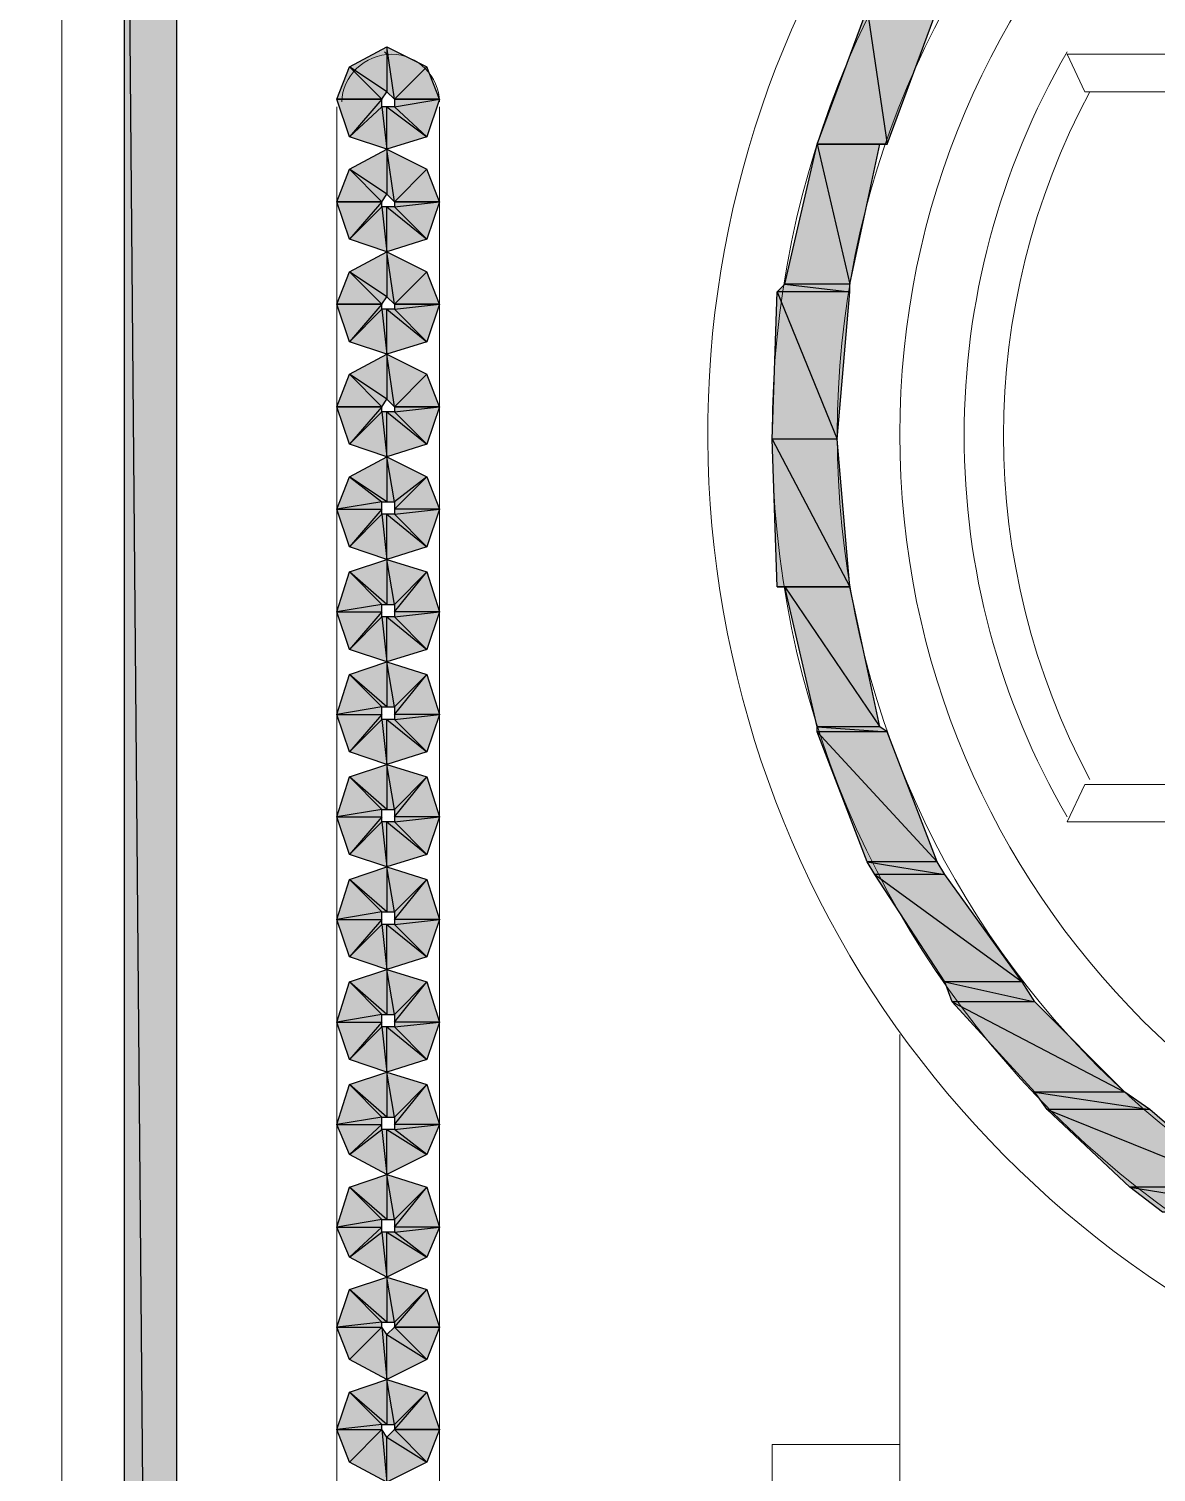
# Model space of a CAD drawing. Header units: millimetres. Extents: x 50 to 186, y -32 to 33.
# Drawn here: x 116.082 to 116.711, y -10.831 to -10.025 of the extents above; entities that cross this region are included whole.
import ezdxf

# ---------------------------------------------------------------- set-up
doc = ezdxf.new("R2010")
doc.units = ezdxf.units.MM
doc.layers.add('Prumada Eletrica', color=40, linetype='Continuous', lineweight=30)

msp = doc.modelspace()

# ---------------------------------------------------------------- hatches: boundary and pattern name
at = {"layer": 'Prumada Eletrica', "true_color": 0x000007}
h = msp.add_hatch(color=7, dxfattribs=at)
h.paths.add_polyline_path([(116.16438, -9.68853), (116.13505, -9.68853), (116.16438, -13.03237)])
h.paths.add_polyline_path([(116.13505, -9.68853), (116.16438, -13.03237), (116.13505, -13.03237)])
h = msp.add_hatch(color=7, dxfattribs=at)
h.paths.add_polyline_path([(116.589, -10.01398), (116.54989, -10.01398), (116.56106, -10.0894)])
h.paths.add_polyline_path([(116.54989, -10.01398), (116.56106, -10.0894), (116.52195, -10.0894)])
h = msp.add_hatch(color=7, dxfattribs=at)
h.paths.add_polyline_path([(116.31104, -10.06426), (116.30406, -10.0461), (116.2859, -10.06426)])
h.paths.add_polyline_path([(116.30406, -10.0461), (116.2859, -10.06426), (116.28171, -10.03493)])
h.paths.add_polyline_path([(116.2859, -10.06426), (116.28171, -10.03493), (116.28171, -10.06007)])
h.paths.add_polyline_path([(116.28171, -10.03493), (116.28171, -10.06007), (116.26076, -10.0461)])
h.paths.add_polyline_path([(116.28171, -10.06007), (116.26076, -10.0461), (116.27892, -10.06426)])
h.paths.add_polyline_path([(116.26076, -10.0461), (116.27892, -10.06426), (116.25378, -10.06426)])
h = msp.add_hatch(color=7, dxfattribs=at)
h.paths.add_polyline_path([(116.25378, -10.06426), (116.27892, -10.06426), (116.26076, -10.08521)])
h.paths.add_polyline_path([(116.27892, -10.06426), (116.26076, -10.08521), (116.27892, -10.06845)])
h.paths.add_polyline_path([(116.26076, -10.08521), (116.27892, -10.06845), (116.28171, -10.0922)])
h.paths.add_polyline_path([(116.27892, -10.06845), (116.28171, -10.0922), (116.28171, -10.06845)])
h.paths.add_polyline_path([(116.28171, -10.0922), (116.28171, -10.06845), (116.30406, -10.08521)])
h.paths.add_polyline_path([(116.28171, -10.06845), (116.30406, -10.08521), (116.2859, -10.06845)])
h.paths.add_polyline_path([(116.30406, -10.08521), (116.2859, -10.06845), (116.31104, -10.06426)])
h.paths.add_polyline_path([(116.2859, -10.06845), (116.31104, -10.06426), (116.2859, -10.06426)])
h = msp.add_hatch(color=7, dxfattribs=at)
h.paths.add_polyline_path([(116.31104, -10.12153), (116.30406, -10.10337), (116.2859, -10.12153)])
h.paths.add_polyline_path([(116.30406, -10.10337), (116.2859, -10.12153), (116.28171, -10.0922)])
h.paths.add_polyline_path([(116.2859, -10.12153), (116.28171, -10.0922), (116.28171, -10.11734)])
h.paths.add_polyline_path([(116.28171, -10.0922), (116.28171, -10.11734), (116.26076, -10.10337)])
h.paths.add_polyline_path([(116.28171, -10.11734), (116.26076, -10.10337), (116.27892, -10.12153)])
h.paths.add_polyline_path([(116.26076, -10.10337), (116.27892, -10.12153), (116.25378, -10.12153)])
h = msp.add_hatch(color=7, dxfattribs=at)
h.paths.add_polyline_path([(116.55687, -10.0894), (116.52195, -10.0894), (116.54011, -10.16762)])
h.paths.add_polyline_path([(116.52195, -10.0894), (116.54011, -10.16762), (116.5038, -10.16762)])
h = msp.add_hatch(color=7, dxfattribs=at)
h.paths.add_polyline_path([(116.55687, -10.0894), (116.52195, -10.0894)])
h.paths.add_polyline_path([(116.55687, -10.0894), (116.52195, -10.0894), (116.56106, -10.0894)])
h = msp.add_hatch(color=7, dxfattribs=at)
h.paths.add_polyline_path([(116.25378, -10.12153), (116.27892, -10.12153), (116.26076, -10.14248)])
h.paths.add_polyline_path([(116.27892, -10.12153), (116.26076, -10.14248), (116.27892, -10.12432)])
h.paths.add_polyline_path([(116.26076, -10.14248), (116.27892, -10.12432), (116.28171, -10.14946)])
h.paths.add_polyline_path([(116.27892, -10.12432), (116.28171, -10.14946), (116.28171, -10.12432)])
h.paths.add_polyline_path([(116.28171, -10.14946), (116.28171, -10.12432), (116.30406, -10.14248)])
h.paths.add_polyline_path([(116.28171, -10.12432), (116.30406, -10.14248), (116.2859, -10.12432)])
h.paths.add_polyline_path([(116.30406, -10.14248), (116.2859, -10.12432), (116.31104, -10.12153)])
h.paths.add_polyline_path([(116.2859, -10.12432), (116.31104, -10.12153), (116.2859, -10.12153)])
h = msp.add_hatch(color=7, dxfattribs=at)
h.paths.add_polyline_path([(116.31104, -10.1788), (116.30406, -10.16064), (116.2859, -10.1788)])
h.paths.add_polyline_path([(116.30406, -10.16064), (116.2859, -10.1788), (116.28171, -10.14946)])
h.paths.add_polyline_path([(116.2859, -10.1788), (116.28171, -10.14946), (116.28171, -10.17461)])
h.paths.add_polyline_path([(116.28171, -10.14946), (116.28171, -10.17461), (116.26076, -10.16064)])
h.paths.add_polyline_path([(116.28171, -10.17461), (116.26076, -10.16064), (116.27892, -10.1788)])
h.paths.add_polyline_path([(116.26076, -10.16064), (116.27892, -10.1788), (116.25378, -10.1788)])
h = msp.add_hatch(color=7, dxfattribs=at)
h.paths.add_polyline_path([(116.54011, -10.17181), (116.49961, -10.17181), (116.53313, -10.25422)])
h.paths.add_polyline_path([(116.49961, -10.17181), (116.53313, -10.25422), (116.49681, -10.25422)])
h = msp.add_hatch(color=7, dxfattribs=at)
h.paths.add_polyline_path([(116.54011, -10.16762), (116.5038, -10.16762), (116.54011, -10.17181)])
h.paths.add_polyline_path([(116.5038, -10.16762), (116.54011, -10.17181), (116.49961, -10.17181)])
h = msp.add_hatch(color=7, dxfattribs=at)
h.paths.add_polyline_path([(116.25378, -10.1788), (116.27892, -10.1788), (116.26076, -10.19975)])
h.paths.add_polyline_path([(116.27892, -10.1788), (116.26076, -10.19975), (116.27892, -10.18159)])
h.paths.add_polyline_path([(116.26076, -10.19975), (116.27892, -10.18159), (116.28171, -10.20673)])
h.paths.add_polyline_path([(116.27892, -10.18159), (116.28171, -10.20673), (116.28171, -10.18159)])
h.paths.add_polyline_path([(116.28171, -10.20673), (116.28171, -10.18159), (116.30406, -10.19975)])
h.paths.add_polyline_path([(116.28171, -10.18159), (116.30406, -10.19975), (116.2859, -10.18159)])
h.paths.add_polyline_path([(116.30406, -10.19975), (116.2859, -10.18159), (116.31104, -10.1788)])
h.paths.add_polyline_path([(116.2859, -10.18159), (116.31104, -10.1788), (116.2859, -10.1788)])
h = msp.add_hatch(color=7, dxfattribs=at)
h.paths.add_polyline_path([(116.31104, -10.23606), (116.30406, -10.2179), (116.2859, -10.23606)])
h.paths.add_polyline_path([(116.30406, -10.2179), (116.2859, -10.23606), (116.28171, -10.20673)])
h.paths.add_polyline_path([(116.2859, -10.23606), (116.28171, -10.20673), (116.28171, -10.23187)])
h.paths.add_polyline_path([(116.28171, -10.20673), (116.28171, -10.23187), (116.26076, -10.2179)])
h.paths.add_polyline_path([(116.28171, -10.23187), (116.26076, -10.2179), (116.27892, -10.23606)])
h.paths.add_polyline_path([(116.26076, -10.2179), (116.27892, -10.23606), (116.25378, -10.23606)])
h = msp.add_hatch(color=7, dxfattribs=at)
h.paths.add_polyline_path([(116.25378, -10.23606), (116.27892, -10.23606), (116.26076, -10.25701)])
h.paths.add_polyline_path([(116.27892, -10.23606), (116.26076, -10.25701), (116.27892, -10.23886)])
h.paths.add_polyline_path([(116.26076, -10.25701), (116.27892, -10.23886), (116.28171, -10.264)])
h.paths.add_polyline_path([(116.27892, -10.23886), (116.28171, -10.264), (116.28171, -10.23886)])
h.paths.add_polyline_path([(116.28171, -10.264), (116.28171, -10.23886), (116.30406, -10.25701)])
h.paths.add_polyline_path([(116.28171, -10.23886), (116.30406, -10.25701), (116.2859, -10.23886)])
h.paths.add_polyline_path([(116.30406, -10.25701), (116.2859, -10.23886), (116.31104, -10.23606)])
h.paths.add_polyline_path([(116.2859, -10.23886), (116.31104, -10.23606), (116.2859, -10.23606)])
h = msp.add_hatch(color=7, dxfattribs=at)
h.paths.add_polyline_path([(116.53313, -10.25422), (116.49681, -10.25422), (116.54011, -10.33663)])
h.paths.add_polyline_path([(116.49681, -10.25422), (116.54011, -10.33663), (116.49961, -10.33663)])
h = msp.add_hatch(color=7, dxfattribs=at)
h.paths.add_polyline_path([(116.30406, -10.31428), (116.2859, -10.29612), (116.31104, -10.29333)])
h.paths.add_polyline_path([(116.2859, -10.29612), (116.31104, -10.29333), (116.2859, -10.29333)])
h.paths.add_polyline_path([(116.31104, -10.29333), (116.2859, -10.29333), (116.30406, -10.27517)])
h.paths.add_polyline_path([(116.2859, -10.29333), (116.30406, -10.27517), (116.2859, -10.28914)])
h.paths.add_polyline_path([(116.30406, -10.27517), (116.2859, -10.28914), (116.28171, -10.264)])
h.paths.add_polyline_path([(116.2859, -10.28914), (116.28171, -10.264), (116.28171, -10.28914)])
h.paths.add_polyline_path([(116.28171, -10.264), (116.28171, -10.28914), (116.26076, -10.27517)])
h.paths.add_polyline_path([(116.28171, -10.28914), (116.26076, -10.27517), (116.27892, -10.28914)])
h.paths.add_polyline_path([(116.26076, -10.27517), (116.27892, -10.28914), (116.25378, -10.29333)])
h.paths.add_polyline_path([(116.27892, -10.28914), (116.25378, -10.29333), (116.27892, -10.29333)])
h.paths.add_polyline_path([(116.25378, -10.29333), (116.27892, -10.29333), (116.26076, -10.31428)])
h.paths.add_polyline_path([(116.27892, -10.29333), (116.26076, -10.31428), (116.27892, -10.29612)])
h.paths.add_polyline_path([(116.26076, -10.31428), (116.27892, -10.29612), (116.28171, -10.32126)])
h.paths.add_polyline_path([(116.27892, -10.29612), (116.28171, -10.32126), (116.28171, -10.29612)])
h.paths.add_polyline_path([(116.28171, -10.32126), (116.28171, -10.29612), (116.30406, -10.31428)])
h.paths.add_polyline_path([(116.28171, -10.29612), (116.30406, -10.31428), (116.2859, -10.29612)])
h = msp.add_hatch(color=7, dxfattribs=at)
h.paths.add_polyline_path([(116.30406, -10.37155), (116.2859, -10.35339), (116.31104, -10.3506)])
h.paths.add_polyline_path([(116.2859, -10.35339), (116.31104, -10.3506), (116.2859, -10.3506)])
h.paths.add_polyline_path([(116.31104, -10.3506), (116.2859, -10.3506), (116.30406, -10.32825)])
h.paths.add_polyline_path([(116.2859, -10.3506), (116.30406, -10.32825), (116.2859, -10.34641)])
h.paths.add_polyline_path([(116.30406, -10.32825), (116.2859, -10.34641), (116.28171, -10.32126)])
h.paths.add_polyline_path([(116.2859, -10.34641), (116.28171, -10.32126), (116.28171, -10.34641)])
h.paths.add_polyline_path([(116.28171, -10.32126), (116.28171, -10.34641), (116.26076, -10.32825)])
h.paths.add_polyline_path([(116.28171, -10.34641), (116.26076, -10.32825), (116.27892, -10.34641)])
h.paths.add_polyline_path([(116.26076, -10.32825), (116.27892, -10.34641), (116.25378, -10.3506)])
h.paths.add_polyline_path([(116.27892, -10.34641), (116.25378, -10.3506), (116.27892, -10.3506)])
h.paths.add_polyline_path([(116.25378, -10.3506), (116.27892, -10.3506), (116.26076, -10.37155)])
h.paths.add_polyline_path([(116.27892, -10.3506), (116.26076, -10.37155), (116.27892, -10.35339)])
h.paths.add_polyline_path([(116.26076, -10.37155), (116.27892, -10.35339), (116.28171, -10.37853)])
h.paths.add_polyline_path([(116.27892, -10.35339), (116.28171, -10.37853), (116.28171, -10.35339)])
h.paths.add_polyline_path([(116.28171, -10.37853), (116.28171, -10.35339), (116.30406, -10.37155)])
h.paths.add_polyline_path([(116.28171, -10.35339), (116.30406, -10.37155), (116.2859, -10.35339)])
h = msp.add_hatch(color=7, dxfattribs=at)
h.paths.add_polyline_path([(116.54011, -10.33663), (116.5038, -10.33663), (116.55687, -10.41485)])
h.paths.add_polyline_path([(116.5038, -10.33663), (116.55687, -10.41485), (116.52195, -10.41485)])
h = msp.add_hatch(color=7, dxfattribs=at)
h.paths.add_polyline_path([(116.30406, -10.42882), (116.2859, -10.41066), (116.31104, -10.40786)])
h.paths.add_polyline_path([(116.2859, -10.41066), (116.31104, -10.40786), (116.2859, -10.40786)])
h.paths.add_polyline_path([(116.31104, -10.40786), (116.2859, -10.40786), (116.30406, -10.38552)])
h.paths.add_polyline_path([(116.2859, -10.40786), (116.30406, -10.38552), (116.2859, -10.40367)])
h.paths.add_polyline_path([(116.30406, -10.38552), (116.2859, -10.40367), (116.28171, -10.37853)])
h.paths.add_polyline_path([(116.2859, -10.40367), (116.28171, -10.37853), (116.28171, -10.40367)])
h.paths.add_polyline_path([(116.28171, -10.37853), (116.28171, -10.40367), (116.26076, -10.38552)])
h.paths.add_polyline_path([(116.28171, -10.40367), (116.26076, -10.38552), (116.27892, -10.40367)])
h.paths.add_polyline_path([(116.26076, -10.38552), (116.27892, -10.40367), (116.25378, -10.40786)])
h.paths.add_polyline_path([(116.27892, -10.40367), (116.25378, -10.40786), (116.27892, -10.40786)])
h.paths.add_polyline_path([(116.25378, -10.40786), (116.27892, -10.40786), (116.26076, -10.42882)])
h.paths.add_polyline_path([(116.27892, -10.40786), (116.26076, -10.42882), (116.27892, -10.41066)])
h.paths.add_polyline_path([(116.26076, -10.42882), (116.27892, -10.41066), (116.28171, -10.4358)])
h.paths.add_polyline_path([(116.27892, -10.41066), (116.28171, -10.4358), (116.28171, -10.41066)])
h.paths.add_polyline_path([(116.28171, -10.4358), (116.28171, -10.41066), (116.30406, -10.42882)])
h.paths.add_polyline_path([(116.28171, -10.41066), (116.30406, -10.42882), (116.2859, -10.41066)])
h = msp.add_hatch(color=7, dxfattribs=at)
h.paths.add_polyline_path([(116.55687, -10.41485), (116.52195, -10.41485), (116.56106, -10.41764)])
h.paths.add_polyline_path([(116.52195, -10.41485), (116.56106, -10.41764), (116.52195, -10.41764)])
h = msp.add_hatch(color=7, dxfattribs=at)
h.paths.add_polyline_path([(116.56106, -10.41764), (116.52195, -10.41764), (116.589, -10.49027)])
h.paths.add_polyline_path([(116.52195, -10.41764), (116.589, -10.49027), (116.54989, -10.49027)])
h = msp.add_hatch(color=7, dxfattribs=at)
h.paths.add_polyline_path([(116.30406, -10.48608), (116.2859, -10.46792), (116.31104, -10.46513)])
h.paths.add_polyline_path([(116.2859, -10.46792), (116.31104, -10.46513), (116.2859, -10.46513)])
h.paths.add_polyline_path([(116.31104, -10.46513), (116.2859, -10.46513), (116.30406, -10.44278)])
h.paths.add_polyline_path([(116.2859, -10.46513), (116.30406, -10.44278), (116.2859, -10.46094)])
h.paths.add_polyline_path([(116.30406, -10.44278), (116.2859, -10.46094), (116.28171, -10.4358)])
h.paths.add_polyline_path([(116.2859, -10.46094), (116.28171, -10.4358), (116.28171, -10.46094)])
h.paths.add_polyline_path([(116.28171, -10.4358), (116.28171, -10.46094), (116.26076, -10.44278)])
h.paths.add_polyline_path([(116.28171, -10.46094), (116.26076, -10.44278), (116.27892, -10.46094)])
h.paths.add_polyline_path([(116.26076, -10.44278), (116.27892, -10.46094), (116.25378, -10.46513)])
h.paths.add_polyline_path([(116.27892, -10.46094), (116.25378, -10.46513), (116.27892, -10.46513)])
h.paths.add_polyline_path([(116.25378, -10.46513), (116.27892, -10.46513), (116.26076, -10.48608)])
h.paths.add_polyline_path([(116.27892, -10.46513), (116.26076, -10.48608), (116.27892, -10.46792)])
h.paths.add_polyline_path([(116.26076, -10.48608), (116.27892, -10.46792), (116.28171, -10.49307)])
h.paths.add_polyline_path([(116.27892, -10.46792), (116.28171, -10.49307), (116.28171, -10.46792)])
h.paths.add_polyline_path([(116.28171, -10.49307), (116.28171, -10.46792), (116.30406, -10.48608)])
h.paths.add_polyline_path([(116.28171, -10.46792), (116.30406, -10.48608), (116.2859, -10.46792)])
h = msp.add_hatch(color=7, dxfattribs=at)
h.paths.add_polyline_path([(116.30406, -10.54335), (116.2859, -10.52519), (116.31104, -10.5224)])
h.paths.add_polyline_path([(116.2859, -10.52519), (116.31104, -10.5224), (116.2859, -10.5224)])
h.paths.add_polyline_path([(116.31104, -10.5224), (116.2859, -10.5224), (116.30406, -10.50005)])
h.paths.add_polyline_path([(116.2859, -10.5224), (116.30406, -10.50005), (116.2859, -10.51821)])
h.paths.add_polyline_path([(116.30406, -10.50005), (116.2859, -10.51821), (116.28171, -10.49307)])
h.paths.add_polyline_path([(116.2859, -10.51821), (116.28171, -10.49307), (116.28171, -10.51821)])
h.paths.add_polyline_path([(116.28171, -10.49307), (116.28171, -10.51821), (116.26076, -10.50005)])
h.paths.add_polyline_path([(116.28171, -10.51821), (116.26076, -10.50005), (116.27892, -10.51821)])
h.paths.add_polyline_path([(116.26076, -10.50005), (116.27892, -10.51821), (116.25378, -10.5224)])
h.paths.add_polyline_path([(116.27892, -10.51821), (116.25378, -10.5224), (116.27892, -10.5224)])
h.paths.add_polyline_path([(116.25378, -10.5224), (116.27892, -10.5224), (116.26076, -10.54335)])
h.paths.add_polyline_path([(116.27892, -10.5224), (116.26076, -10.54335), (116.27892, -10.52519)])
h.paths.add_polyline_path([(116.26076, -10.54335), (116.27892, -10.52519), (116.28171, -10.55033)])
h.paths.add_polyline_path([(116.27892, -10.52519), (116.28171, -10.55033), (116.28171, -10.52519)])
h.paths.add_polyline_path([(116.28171, -10.55033), (116.28171, -10.52519), (116.30406, -10.54335)])
h.paths.add_polyline_path([(116.28171, -10.52519), (116.30406, -10.54335), (116.2859, -10.52519)])
h = msp.add_hatch(color=7, dxfattribs=at)
h.paths.add_polyline_path([(116.589, -10.49027), (116.54989, -10.49027), (116.59319, -10.49726)])
h.paths.add_polyline_path([(116.54989, -10.49027), (116.59319, -10.49726), (116.55408, -10.49726)])
h = msp.add_hatch(color=7, dxfattribs=at)
h.paths.add_polyline_path([(116.59319, -10.49726), (116.55408, -10.49726), (116.63649, -10.55732)])
h.paths.add_polyline_path([(116.55408, -10.49726), (116.63649, -10.55732), (116.59319, -10.55732)])
h = msp.add_hatch(color=7, dxfattribs=at)
h.paths.add_polyline_path([(116.30406, -10.60062), (116.2859, -10.58246), (116.31104, -10.57967)])
h.paths.add_polyline_path([(116.2859, -10.58246), (116.31104, -10.57967), (116.2859, -10.57967)])
h.paths.add_polyline_path([(116.31104, -10.57967), (116.2859, -10.57967), (116.30406, -10.55732)])
h.paths.add_polyline_path([(116.2859, -10.57967), (116.30406, -10.55732), (116.2859, -10.57547)])
h.paths.add_polyline_path([(116.30406, -10.55732), (116.2859, -10.57547), (116.28171, -10.55033)])
h.paths.add_polyline_path([(116.2859, -10.57547), (116.28171, -10.55033), (116.28171, -10.57547)])
h.paths.add_polyline_path([(116.28171, -10.55033), (116.28171, -10.57547), (116.26076, -10.55732)])
h.paths.add_polyline_path([(116.28171, -10.57547), (116.26076, -10.55732), (116.27892, -10.57547)])
h.paths.add_polyline_path([(116.26076, -10.55732), (116.27892, -10.57547), (116.25378, -10.57967)])
h.paths.add_polyline_path([(116.27892, -10.57547), (116.25378, -10.57967), (116.27892, -10.57967)])
h.paths.add_polyline_path([(116.25378, -10.57967), (116.27892, -10.57967), (116.26076, -10.60062)])
h.paths.add_polyline_path([(116.27892, -10.57967), (116.26076, -10.60062), (116.27892, -10.58246)])
h.paths.add_polyline_path([(116.26076, -10.60062), (116.27892, -10.58246), (116.28171, -10.6076)])
h.paths.add_polyline_path([(116.27892, -10.58246), (116.28171, -10.6076), (116.28171, -10.58246)])
h.paths.add_polyline_path([(116.28171, -10.6076), (116.28171, -10.58246), (116.30406, -10.60062)])
h.paths.add_polyline_path([(116.28171, -10.58246), (116.30406, -10.60062), (116.2859, -10.58246)])
h = msp.add_hatch(color=7, dxfattribs=at)
h.paths.add_polyline_path([(116.63649, -10.55732), (116.59319, -10.55732), (116.64347, -10.56849)])
h.paths.add_polyline_path([(116.59319, -10.55732), (116.64347, -10.56849), (116.59738, -10.56849)])
h = msp.add_hatch(color=7, dxfattribs=at)
h.paths.add_polyline_path([(116.64347, -10.56849), (116.59738, -10.56849), (116.69375, -10.61877)])
h.paths.add_polyline_path([(116.59738, -10.56849), (116.69375, -10.61877), (116.64347, -10.61877)])
h = msp.add_hatch(color=7, dxfattribs=at)
h.paths.add_polyline_path([(116.30406, -10.65369), (116.2859, -10.63973), (116.31104, -10.63693)])
h.paths.add_polyline_path([(116.2859, -10.63973), (116.31104, -10.63693), (116.2859, -10.63693)])
h.paths.add_polyline_path([(116.31104, -10.63693), (116.2859, -10.63693), (116.30406, -10.61458)])
h.paths.add_polyline_path([(116.2859, -10.63693), (116.30406, -10.61458), (116.2859, -10.63274)])
h.paths.add_polyline_path([(116.30406, -10.61458), (116.2859, -10.63274), (116.28171, -10.6076)])
h.paths.add_polyline_path([(116.2859, -10.63274), (116.28171, -10.6076), (116.28171, -10.63274)])
h.paths.add_polyline_path([(116.28171, -10.6076), (116.28171, -10.63274), (116.26076, -10.61458)])
h.paths.add_polyline_path([(116.28171, -10.63274), (116.26076, -10.61458), (116.27892, -10.63274)])
h.paths.add_polyline_path([(116.26076, -10.61458), (116.27892, -10.63274), (116.25378, -10.63693)])
h.paths.add_polyline_path([(116.27892, -10.63274), (116.25378, -10.63693), (116.27892, -10.63693)])
h.paths.add_polyline_path([(116.25378, -10.63693), (116.27892, -10.63693), (116.26076, -10.65369)])
h.paths.add_polyline_path([(116.27892, -10.63693), (116.26076, -10.65369), (116.27892, -10.63973)])
h.paths.add_polyline_path([(116.26076, -10.65369), (116.27892, -10.63973), (116.28171, -10.66487)])
h.paths.add_polyline_path([(116.27892, -10.63973), (116.28171, -10.66487), (116.28171, -10.63973)])
h.paths.add_polyline_path([(116.28171, -10.66487), (116.28171, -10.63973), (116.30406, -10.65369)])
h.paths.add_polyline_path([(116.28171, -10.63973), (116.30406, -10.65369), (116.2859, -10.63973)])
h = msp.add_hatch(color=7, dxfattribs=at)
h.paths.add_polyline_path([(116.69375, -10.61877), (116.64347, -10.61877), (116.70772, -10.62855)])
h.paths.add_polyline_path([(116.64347, -10.61877), (116.70772, -10.62855), (116.65046, -10.62855)])
h = msp.add_hatch(color=7, dxfattribs=at)
h.paths.add_polyline_path([(116.70772, -10.62855), (116.65046, -10.62855), (116.75801, -10.67185)])
h.paths.add_polyline_path([(116.65046, -10.62855), (116.75801, -10.67185), (116.69655, -10.67185)])
h = msp.add_hatch(color=7, dxfattribs=at)
h.paths.add_polyline_path([(116.30406, -10.71096), (116.2859, -10.69699), (116.31104, -10.6942)])
h.paths.add_polyline_path([(116.2859, -10.69699), (116.31104, -10.6942), (116.2859, -10.6942)])
h.paths.add_polyline_path([(116.31104, -10.6942), (116.2859, -10.6942), (116.30406, -10.67185)])
h.paths.add_polyline_path([(116.2859, -10.6942), (116.30406, -10.67185), (116.2859, -10.69001)])
h.paths.add_polyline_path([(116.30406, -10.67185), (116.2859, -10.69001), (116.28171, -10.66487)])
h.paths.add_polyline_path([(116.2859, -10.69001), (116.28171, -10.66487), (116.28171, -10.69001)])
h.paths.add_polyline_path([(116.28171, -10.66487), (116.28171, -10.69001), (116.26076, -10.67185)])
h.paths.add_polyline_path([(116.28171, -10.69001), (116.26076, -10.67185), (116.27892, -10.69001)])
h.paths.add_polyline_path([(116.26076, -10.67185), (116.27892, -10.69001), (116.25378, -10.6942)])
h.paths.add_polyline_path([(116.27892, -10.69001), (116.25378, -10.6942), (116.27892, -10.6942)])
h.paths.add_polyline_path([(116.25378, -10.6942), (116.27892, -10.6942), (116.26076, -10.71096)])
h.paths.add_polyline_path([(116.27892, -10.6942), (116.26076, -10.71096), (116.27892, -10.69699)])
h.paths.add_polyline_path([(116.26076, -10.71096), (116.27892, -10.69699), (116.28171, -10.72213)])
h.paths.add_polyline_path([(116.27892, -10.69699), (116.28171, -10.72213), (116.28171, -10.69699)])
h.paths.add_polyline_path([(116.28171, -10.72213), (116.28171, -10.69699), (116.30406, -10.71096)])
h.paths.add_polyline_path([(116.28171, -10.69699), (116.30406, -10.71096), (116.2859, -10.69699)])
h = msp.add_hatch(color=7, dxfattribs=at)
h.paths.add_polyline_path([(116.75801, -10.67185), (116.69655, -10.67185), (116.78315, -10.68582)])
h.paths.add_polyline_path([(116.69655, -10.67185), (116.78315, -10.68582), (116.71471, -10.68582)])
h = msp.add_hatch(color=7, dxfattribs=at)
h.paths.add_polyline_path([(116.31104, -10.75007), (116.2859, -10.75007), (116.30406, -10.72912)])
h.paths.add_polyline_path([(116.2859, -10.75007), (116.30406, -10.72912), (116.2859, -10.74728)])
h.paths.add_polyline_path([(116.30406, -10.72912), (116.2859, -10.74728), (116.28171, -10.72213)])
h.paths.add_polyline_path([(116.2859, -10.74728), (116.28171, -10.72213), (116.28171, -10.74728)])
h.paths.add_polyline_path([(116.28171, -10.72213), (116.28171, -10.74728), (116.26076, -10.72912)])
h.paths.add_polyline_path([(116.28171, -10.74728), (116.26076, -10.72912), (116.27892, -10.74728)])
h.paths.add_polyline_path([(116.26076, -10.72912), (116.27892, -10.74728), (116.25378, -10.75007)])
h.paths.add_polyline_path([(116.27892, -10.74728), (116.25378, -10.75007), (116.27892, -10.75007)])
h.paths.add_polyline_path([(116.25378, -10.75007), (116.27892, -10.75007), (116.26076, -10.76823)])
h = msp.add_hatch(color=7, dxfattribs=at)
h.paths.add_polyline_path([(116.26076, -10.76823), (116.27892, -10.75007), (116.28171, -10.7794)])
h.paths.add_polyline_path([(116.27892, -10.75007), (116.28171, -10.7794), (116.28171, -10.75426)])
h.paths.add_polyline_path([(116.28171, -10.7794), (116.28171, -10.75426), (116.30406, -10.76823)])
h.paths.add_polyline_path([(116.28171, -10.75426), (116.30406, -10.76823), (116.2859, -10.75007)])
h.paths.add_polyline_path([(116.30406, -10.76823), (116.2859, -10.75007), (116.31104, -10.75007)])
h = msp.add_hatch(color=7, dxfattribs=at)
h.paths.add_polyline_path([(116.31104, -10.80734), (116.2859, -10.80734), (116.30406, -10.78639)])
h.paths.add_polyline_path([(116.2859, -10.80734), (116.30406, -10.78639), (116.2859, -10.80454)])
h.paths.add_polyline_path([(116.30406, -10.78639), (116.2859, -10.80454), (116.28171, -10.7794)])
h.paths.add_polyline_path([(116.2859, -10.80454), (116.28171, -10.7794), (116.28171, -10.80454)])
h.paths.add_polyline_path([(116.28171, -10.7794), (116.28171, -10.80454), (116.26076, -10.78639)])
h.paths.add_polyline_path([(116.28171, -10.80454), (116.26076, -10.78639), (116.27892, -10.80454)])
h.paths.add_polyline_path([(116.26076, -10.78639), (116.27892, -10.80454), (116.25378, -10.80734)])
h.paths.add_polyline_path([(116.27892, -10.80454), (116.25378, -10.80734), (116.27892, -10.80734)])
h.paths.add_polyline_path([(116.25378, -10.80734), (116.27892, -10.80734), (116.26076, -10.82549)])
h = msp.add_hatch(color=7, dxfattribs=at)
h.paths.add_polyline_path([(116.26076, -10.82549), (116.27892, -10.80734), (116.28171, -10.83667)])
h.paths.add_polyline_path([(116.27892, -10.80734), (116.28171, -10.83667), (116.28171, -10.81153)])
h.paths.add_polyline_path([(116.28171, -10.83667), (116.28171, -10.81153), (116.30406, -10.82549)])
h.paths.add_polyline_path([(116.28171, -10.81153), (116.30406, -10.82549), (116.2859, -10.80734)])
h.paths.add_polyline_path([(116.30406, -10.82549), (116.2859, -10.80734), (116.31104, -10.80734)])

# ---------------------------------------------------------------- linework, layer by layer
at = {"layer": 'Prumada Eletrica', "color": 7, "linetype": 'Continuous', "lineweight": 20, "true_color": 0x000007}
for points in [[(114.24803, -9.32817), (116.10013, -9.32817), (116.10013, -13.03237), (114.24803, -13.03237)], [(116.10013, -9.32817), (117.95223, -9.32817), (117.95223, -13.03237), (116.10013, -13.03237)]]:
    msp.add_lwpolyline(points, close=True, dxfattribs=at)
for points in [[(116.16438, -13.03237), (116.16438, -9.47483), (116.16438, -9.47483)], [(116.10013, -9.55305), (116.10013, -13.03237), (114.24803, -13.03237), (114.24803, -9.55305)], [(117.95223, -9.55305), (117.95223, -13.03237), (116.10013, -13.03237), (116.10013, -9.55305)], [(116.13505, -9.68853), (116.13505, -13.03237), (116.16438, -13.03237), (116.12108, -13.03237)], [(116.28171, -10.03912), (116.28031, -10.03772), (116.28031, -10.03772)], [(116.67141, -10.06007), (116.66163, -10.03912), (116.66163, -10.03912)], [(116.66163, -10.03912), (117.40191, -10.03912), (117.40191, -10.03912)], [(116.67141, -10.06007), (117.38655, -10.06007), (117.38655, -10.06007)], [(116.25378, -10.97634), (116.25378, -10.06845), (116.25378, -10.06845)], [(116.31104, -10.06845), (116.31104, -10.97634), (116.31104, -10.97634)], [(116.67141, -10.44697), (116.66163, -10.46792), (116.66163, -10.46792)], [(117.38655, -10.44697), (116.67141, -10.44697), (116.67141, -10.44697)], [(117.40191, -10.46792), (116.66163, -10.46792), (116.66163, -10.46792)], [(116.66163, -10.46792), (117.0192, -10.46792), (117.0192, -10.46792)], [(116.28171, -10.50424), (116.28171, -10.49307), (116.28171, -10.49307)], [(116.56805, -10.92885), (116.56805, -10.58665), (116.56805, -10.58665)], [(116.49681, -10.92885), (116.49681, -10.81572), (116.56805, -10.81572)]]:
    msp.add_lwpolyline(points, dxfattribs=at)
at = {"layer": 'Prumada Eletrica', "color": 7, "linetype": 'Continuous', "lineweight": -2, "true_color": 0x000007}
for points in [[(116.16438, -9.68853), (116.13505, -9.68853), (116.16438, -13.03237)], [(116.13505, -9.68853), (116.16438, -13.03237), (116.13505, -13.03237)], [(116.54989, -10.01398), (116.56106, -10.0894), (116.52195, -10.0894)], [(116.589, -10.01398), (116.54989, -10.01398), (116.56106, -10.0894)], [(116.28171, -10.03493), (116.28171, -10.06007), (116.26076, -10.0461)], [(116.30406, -10.0461), (116.2859, -10.06426), (116.28171, -10.03493)], [(116.2859, -10.06426), (116.28171, -10.03493), (116.28171, -10.06007)], [(116.26076, -10.0461), (116.27892, -10.06426), (116.25378, -10.06426)], [(116.28171, -10.06007), (116.26076, -10.0461), (116.27892, -10.06426)], [(116.31104, -10.06426), (116.30406, -10.0461), (116.2859, -10.06426)], [(116.25378, -10.06426), (116.27892, -10.06426), (116.26076, -10.08521)], [(116.27892, -10.06426), (116.26076, -10.08521), (116.27892, -10.06845)], [(116.30406, -10.08521), (116.2859, -10.06845), (116.31104, -10.06426)], [(116.2859, -10.06845), (116.31104, -10.06426), (116.2859, -10.06426)], [(116.26076, -10.08521), (116.27892, -10.06845), (116.28171, -10.0922)], [(116.27892, -10.06845), (116.28171, -10.0922), (116.28171, -10.06845)], [(116.28171, -10.0922), (116.28171, -10.06845), (116.30406, -10.08521)], [(116.28171, -10.06845), (116.30406, -10.08521), (116.2859, -10.06845)], [(116.28171, -10.0922), (116.28171, -10.11734), (116.26076, -10.10337)], [(116.30406, -10.10337), (116.2859, -10.12153), (116.28171, -10.0922)], [(116.2859, -10.12153), (116.28171, -10.0922), (116.28171, -10.11734)], [(116.52195, -10.0894), (116.54011, -10.16762), (116.5038, -10.16762)], [(116.55687, -10.0894), (116.55687, -10.0894), (116.52195, -10.0894)], [(116.55687, -10.0894), (116.52195, -10.0894), (116.56106, -10.0894)], [(116.55687, -10.0894), (116.52195, -10.0894), (116.54011, -10.16762)], [(116.26076, -10.10337), (116.27892, -10.12153), (116.25378, -10.12153)], [(116.28171, -10.11734), (116.26076, -10.10337), (116.27892, -10.12153)], [(116.31104, -10.12153), (116.30406, -10.10337), (116.2859, -10.12153)], [(116.25378, -10.12153), (116.27892, -10.12153), (116.26076, -10.14248)], [(116.27892, -10.12153), (116.26076, -10.14248), (116.27892, -10.12432)], [(116.26076, -10.14248), (116.27892, -10.12432), (116.28171, -10.14946)], [(116.27892, -10.12432), (116.28171, -10.14946), (116.28171, -10.12432)], [(116.28171, -10.14946), (116.28171, -10.12432), (116.30406, -10.14248)], [(116.28171, -10.12432), (116.30406, -10.14248), (116.2859, -10.12432)], [(116.30406, -10.14248), (116.2859, -10.12432), (116.31104, -10.12153)], [(116.2859, -10.12432), (116.31104, -10.12153), (116.2859, -10.12153)], [(116.28171, -10.14946), (116.28171, -10.17461), (116.26076, -10.16064)], [(116.30406, -10.16064), (116.2859, -10.1788), (116.28171, -10.14946)], [(116.2859, -10.1788), (116.28171, -10.14946), (116.28171, -10.17461)], [(116.26076, -10.16064), (116.27892, -10.1788), (116.25378, -10.1788)], [(116.28171, -10.17461), (116.26076, -10.16064), (116.27892, -10.1788)], [(116.31104, -10.1788), (116.30406, -10.16064), (116.2859, -10.1788)], [(116.49961, -10.17181), (116.53313, -10.25422), (116.49681, -10.25422)], [(116.5038, -10.16762), (116.54011, -10.17181), (116.49961, -10.17181)], [(116.54011, -10.17181), (116.49961, -10.17181), (116.53313, -10.25422)], [(116.54011, -10.16762), (116.5038, -10.16762), (116.54011, -10.17181)], [(116.25378, -10.1788), (116.27892, -10.1788), (116.26076, -10.19975)], [(116.27892, -10.1788), (116.26076, -10.19975), (116.27892, -10.18159)], [(116.30406, -10.19975), (116.2859, -10.18159), (116.31104, -10.1788)], [(116.2859, -10.18159), (116.31104, -10.1788), (116.2859, -10.1788)], [(116.26076, -10.19975), (116.27892, -10.18159), (116.28171, -10.20673)], [(116.27892, -10.18159), (116.28171, -10.20673), (116.28171, -10.18159)], [(116.28171, -10.20673), (116.28171, -10.18159), (116.30406, -10.19975)], [(116.28171, -10.18159), (116.30406, -10.19975), (116.2859, -10.18159)], [(116.28171, -10.20673), (116.28171, -10.23187), (116.26076, -10.2179)], [(116.30406, -10.2179), (116.2859, -10.23606), (116.28171, -10.20673)], [(116.2859, -10.23606), (116.28171, -10.20673), (116.28171, -10.23187)], [(116.26076, -10.2179), (116.27892, -10.23606), (116.25378, -10.23606)], [(116.28171, -10.23187), (116.26076, -10.2179), (116.27892, -10.23606)], [(116.31104, -10.23606), (116.30406, -10.2179), (116.2859, -10.23606)], [(116.25378, -10.23606), (116.27892, -10.23606), (116.26076, -10.25701)], [(116.27892, -10.23606), (116.26076, -10.25701), (116.27892, -10.23886)], [(116.30406, -10.25701), (116.2859, -10.23886), (116.31104, -10.23606)], [(116.2859, -10.23886), (116.31104, -10.23606), (116.2859, -10.23606)], [(116.26076, -10.25701), (116.27892, -10.23886), (116.28171, -10.264)], [(116.27892, -10.23886), (116.28171, -10.264), (116.28171, -10.23886)], [(116.28171, -10.264), (116.28171, -10.23886), (116.30406, -10.25701)], [(116.28171, -10.23886), (116.30406, -10.25701), (116.2859, -10.23886)], [(116.53313, -10.25422), (116.49681, -10.25422), (116.54011, -10.33663)], [(116.49681, -10.25422), (116.54011, -10.33663), (116.49961, -10.33663)], [(116.28171, -10.264), (116.28171, -10.28914), (116.26076, -10.27517)], [(116.30406, -10.27517), (116.2859, -10.28914), (116.28171, -10.264)], [(116.2859, -10.28914), (116.28171, -10.264), (116.28171, -10.28914)], [(116.26076, -10.27517), (116.27892, -10.28914), (116.25378, -10.29333)], [(116.28171, -10.28914), (116.26076, -10.27517), (116.27892, -10.28914)], [(116.31104, -10.29333), (116.2859, -10.29333), (116.30406, -10.27517)], [(116.2859, -10.29333), (116.30406, -10.27517), (116.2859, -10.28914)], [(116.27892, -10.28914), (116.25378, -10.29333), (116.27892, -10.29333)], [(116.25378, -10.29333), (116.27892, -10.29333), (116.26076, -10.31428)], [(116.27892, -10.29333), (116.26076, -10.31428), (116.27892, -10.29612)], [(116.30406, -10.31428), (116.2859, -10.29612), (116.31104, -10.29333)], [(116.2859, -10.29612), (116.31104, -10.29333), (116.2859, -10.29333)], [(116.26076, -10.31428), (116.27892, -10.29612), (116.28171, -10.32126)], [(116.27892, -10.29612), (116.28171, -10.32126), (116.28171, -10.29612)], [(116.28171, -10.32126), (116.28171, -10.29612), (116.30406, -10.31428)], [(116.28171, -10.29612), (116.30406, -10.31428), (116.2859, -10.29612)], [(116.28171, -10.32126), (116.28171, -10.34641), (116.26076, -10.32825)], [(116.30406, -10.32825), (116.2859, -10.34641), (116.28171, -10.32126)], [(116.2859, -10.34641), (116.28171, -10.32126), (116.28171, -10.34641)], [(116.26076, -10.32825), (116.27892, -10.34641), (116.25378, -10.3506)], [(116.28171, -10.34641), (116.26076, -10.32825), (116.27892, -10.34641)], [(116.31104, -10.3506), (116.2859, -10.3506), (116.30406, -10.32825)], [(116.2859, -10.3506), (116.30406, -10.32825), (116.2859, -10.34641)], [(116.54011, -10.33663), (116.49961, -10.33663)], [(116.49961, -10.33663), (116.54011, -10.33663), (116.5038, -10.33663)], [(116.54011, -10.33663), (116.5038, -10.33663), (116.55687, -10.41485)], [(116.5038, -10.33663), (116.55687, -10.41485), (116.52195, -10.41485)], [(116.27892, -10.34641), (116.25378, -10.3506), (116.27892, -10.3506)], [(116.25378, -10.3506), (116.27892, -10.3506), (116.26076, -10.37155)], [(116.27892, -10.3506), (116.26076, -10.37155), (116.27892, -10.35339)], [(116.26076, -10.37155), (116.27892, -10.35339), (116.28171, -10.37853)], [(116.27892, -10.35339), (116.28171, -10.37853), (116.28171, -10.35339)], [(116.28171, -10.37853), (116.28171, -10.35339), (116.30406, -10.37155)], [(116.28171, -10.35339), (116.30406, -10.37155), (116.2859, -10.35339)], [(116.30406, -10.37155), (116.2859, -10.35339), (116.31104, -10.3506)], [(116.2859, -10.35339), (116.31104, -10.3506), (116.2859, -10.3506)], [(116.28171, -10.37853), (116.28171, -10.40367), (116.26076, -10.38552)], [(116.30406, -10.38552), (116.2859, -10.40367), (116.28171, -10.37853)], [(116.2859, -10.40367), (116.28171, -10.37853), (116.28171, -10.40367)], [(116.26076, -10.38552), (116.27892, -10.40367), (116.25378, -10.40786)], [(116.28171, -10.40367), (116.26076, -10.38552), (116.27892, -10.40367)], [(116.31104, -10.40786), (116.2859, -10.40786), (116.30406, -10.38552)], [(116.2859, -10.40786), (116.30406, -10.38552), (116.2859, -10.40367)], [(116.27892, -10.40367), (116.25378, -10.40786), (116.27892, -10.40786)], [(116.25378, -10.40786), (116.27892, -10.40786), (116.26076, -10.42882)], [(116.27892, -10.40786), (116.26076, -10.42882), (116.27892, -10.41066)], [(116.26076, -10.42882), (116.27892, -10.41066), (116.28171, -10.4358)], [(116.27892, -10.41066), (116.28171, -10.4358), (116.28171, -10.41066)], [(116.28171, -10.4358), (116.28171, -10.41066), (116.30406, -10.42882)], [(116.28171, -10.41066), (116.30406, -10.42882), (116.2859, -10.41066)], [(116.30406, -10.42882), (116.2859, -10.41066), (116.31104, -10.40786)], [(116.2859, -10.41066), (116.31104, -10.40786), (116.2859, -10.40786)], [(116.55687, -10.41485), (116.52195, -10.41485), (116.56106, -10.41764)], [(116.52195, -10.41485), (116.56106, -10.41764), (116.52195, -10.41764)], [(116.56106, -10.41764), (116.52195, -10.41764), (116.589, -10.49027)], [(116.52195, -10.41764), (116.589, -10.49027), (116.54989, -10.49027)], [(116.28171, -10.4358), (116.28171, -10.46094), (116.26076, -10.44278)], [(116.30406, -10.44278), (116.2859, -10.46094), (116.28171, -10.4358)], [(116.2859, -10.46094), (116.28171, -10.4358), (116.28171, -10.46094)], [(116.26076, -10.44278), (116.27892, -10.46094), (116.25378, -10.46513)], [(116.28171, -10.46094), (116.26076, -10.44278), (116.27892, -10.46094)], [(116.31104, -10.46513), (116.2859, -10.46513), (116.30406, -10.44278)], [(116.2859, -10.46513), (116.30406, -10.44278), (116.2859, -10.46094)], [(116.27892, -10.46094), (116.25378, -10.46513), (116.27892, -10.46513)], [(116.25378, -10.46513), (116.27892, -10.46513), (116.26076, -10.48608)], [(116.27892, -10.46513), (116.26076, -10.48608), (116.27892, -10.46792)], [(116.26076, -10.48608), (116.27892, -10.46792), (116.28171, -10.49307)], [(116.27892, -10.46792), (116.28171, -10.49307), (116.28171, -10.46792)], [(116.28171, -10.49307), (116.28171, -10.46792), (116.30406, -10.48608)], [(116.28171, -10.46792), (116.30406, -10.48608), (116.2859, -10.46792)], [(116.30406, -10.48608), (116.2859, -10.46792), (116.31104, -10.46513)], [(116.2859, -10.46792), (116.31104, -10.46513), (116.2859, -10.46513)], [(116.28171, -10.49307), (116.28171, -10.51821), (116.26076, -10.50005)], [(116.30406, -10.50005), (116.2859, -10.51821), (116.28171, -10.49307)], [(116.2859, -10.51821), (116.28171, -10.49307), (116.28171, -10.51821)], [(116.589, -10.49027), (116.54989, -10.49027), (116.59319, -10.49726)], [(116.54989, -10.49027), (116.59319, -10.49726), (116.55408, -10.49726)], [(116.26076, -10.50005), (116.27892, -10.51821), (116.25378, -10.5224)], [(116.28171, -10.51821), (116.26076, -10.50005), (116.27892, -10.51821)], [(116.31104, -10.5224), (116.2859, -10.5224), (116.30406, -10.50005)], [(116.2859, -10.5224), (116.30406, -10.50005), (116.2859, -10.51821)], [(116.59319, -10.49726), (116.55408, -10.49726), (116.63649, -10.55732)], [(116.55408, -10.49726), (116.63649, -10.55732), (116.59319, -10.55732)], [(116.27892, -10.51821), (116.25378, -10.5224), (116.27892, -10.5224)], [(116.25378, -10.5224), (116.27892, -10.5224), (116.26076, -10.54335)], [(116.27892, -10.5224), (116.26076, -10.54335), (116.27892, -10.52519)], [(116.26076, -10.54335), (116.27892, -10.52519), (116.28171, -10.55033)], [(116.27892, -10.52519), (116.28171, -10.55033), (116.28171, -10.52519)], [(116.28171, -10.55033), (116.28171, -10.52519), (116.30406, -10.54335)], [(116.28171, -10.52519), (116.30406, -10.54335), (116.2859, -10.52519)], [(116.30406, -10.54335), (116.2859, -10.52519), (116.31104, -10.5224)], [(116.2859, -10.52519), (116.31104, -10.5224), (116.2859, -10.5224)], [(116.28171, -10.55033), (116.28171, -10.57547), (116.26076, -10.55732)], [(116.30406, -10.55732), (116.2859, -10.57547), (116.28171, -10.55033)], [(116.2859, -10.57547), (116.28171, -10.55033), (116.28171, -10.57547)], [(116.26076, -10.55732), (116.27892, -10.57547), (116.25378, -10.57967)], [(116.28171, -10.57547), (116.26076, -10.55732), (116.27892, -10.57547)], [(116.31104, -10.57967), (116.2859, -10.57967), (116.30406, -10.55732)], [(116.2859, -10.57967), (116.30406, -10.55732), (116.2859, -10.57547)], [(116.63649, -10.55732), (116.59319, -10.55732), (116.64347, -10.56849)], [(116.59319, -10.55732), (116.64347, -10.56849), (116.59738, -10.56849)], [(116.27892, -10.57547), (116.25378, -10.57967), (116.27892, -10.57967)], [(116.64347, -10.56849), (116.59738, -10.56849), (116.69375, -10.61877)], [(116.59738, -10.56849), (116.69375, -10.61877), (116.64347, -10.61877)], [(116.25378, -10.57967), (116.27892, -10.57967), (116.26076, -10.60062)], [(116.27892, -10.57967), (116.26076, -10.60062), (116.27892, -10.58246)], [(116.26076, -10.60062), (116.27892, -10.58246), (116.28171, -10.6076)], [(116.27892, -10.58246), (116.28171, -10.6076), (116.28171, -10.58246)], [(116.28171, -10.6076), (116.28171, -10.58246), (116.30406, -10.60062)], [(116.28171, -10.58246), (116.30406, -10.60062), (116.2859, -10.58246)], [(116.30406, -10.60062), (116.2859, -10.58246), (116.31104, -10.57967)], [(116.2859, -10.58246), (116.31104, -10.57967), (116.2859, -10.57967)], [(116.28171, -10.6076), (116.28171, -10.63274), (116.26076, -10.61458)], [(116.30406, -10.61458), (116.2859, -10.63274), (116.28171, -10.6076)], [(116.2859, -10.63274), (116.28171, -10.6076), (116.28171, -10.63274)], [(116.26076, -10.61458), (116.27892, -10.63274), (116.25378, -10.63693)], [(116.28171, -10.63274), (116.26076, -10.61458), (116.27892, -10.63274)], [(116.31104, -10.63693), (116.2859, -10.63693), (116.30406, -10.61458)], [(116.2859, -10.63693), (116.30406, -10.61458), (116.2859, -10.63274)], [(116.69375, -10.61877), (116.64347, -10.61877), (116.70772, -10.62855)], [(116.64347, -10.61877), (116.70772, -10.62855), (116.65046, -10.62855)], [(116.70772, -10.62855), (116.65046, -10.62855), (116.75801, -10.67185)], [(116.65046, -10.62855), (116.75801, -10.67185), (116.69655, -10.67185)], [(116.27892, -10.63274), (116.25378, -10.63693), (116.27892, -10.63693)], [(116.25378, -10.63693), (116.27892, -10.63693), (116.26076, -10.65369)], [(116.27892, -10.63693), (116.26076, -10.65369), (116.27892, -10.63973)], [(116.26076, -10.65369), (116.27892, -10.63973), (116.28171, -10.66487)], [(116.27892, -10.63973), (116.28171, -10.66487), (116.28171, -10.63973)], [(116.28171, -10.66487), (116.28171, -10.63973), (116.30406, -10.65369)], [(116.28171, -10.63973), (116.30406, -10.65369), (116.2859, -10.63973)], [(116.30406, -10.65369), (116.2859, -10.63973), (116.31104, -10.63693)], [(116.2859, -10.63973), (116.31104, -10.63693), (116.2859, -10.63693)], [(116.26076, -10.67185), (116.27892, -10.69001), (116.25378, -10.6942)], [(116.28171, -10.66487), (116.28171, -10.69001), (116.26076, -10.67185)], [(116.28171, -10.69001), (116.26076, -10.67185), (116.27892, -10.69001)], [(116.30406, -10.67185), (116.2859, -10.69001), (116.28171, -10.66487)], [(116.2859, -10.69001), (116.28171, -10.66487), (116.28171, -10.69001)], [(116.31104, -10.6942), (116.2859, -10.6942), (116.30406, -10.67185)], [(116.2859, -10.6942), (116.30406, -10.67185), (116.2859, -10.69001)], [(116.75801, -10.67185), (116.69655, -10.67185), (116.78315, -10.68582)], [(116.69655, -10.67185), (116.78315, -10.68582), (116.71471, -10.68582)], [(116.27892, -10.69001), (116.25378, -10.6942), (116.27892, -10.6942)], [(116.25378, -10.6942), (116.27892, -10.6942), (116.26076, -10.71096)], [(116.27892, -10.6942), (116.26076, -10.71096), (116.27892, -10.69699)], [(116.26076, -10.71096), (116.27892, -10.69699), (116.28171, -10.72213)], [(116.27892, -10.69699), (116.28171, -10.72213), (116.28171, -10.69699)], [(116.28171, -10.72213), (116.28171, -10.69699), (116.30406, -10.71096)], [(116.28171, -10.69699), (116.30406, -10.71096), (116.2859, -10.69699)], [(116.30406, -10.71096), (116.2859, -10.69699), (116.31104, -10.6942)], [(116.2859, -10.69699), (116.31104, -10.6942), (116.2859, -10.6942)], [(116.26076, -10.72912), (116.27892, -10.74728), (116.25378, -10.75007)], [(116.28171, -10.72213), (116.28171, -10.74728), (116.26076, -10.72912)], [(116.28171, -10.74728), (116.26076, -10.72912), (116.27892, -10.74728)], [(116.30406, -10.72912), (116.2859, -10.74728), (116.28171, -10.72213)], [(116.2859, -10.74728), (116.28171, -10.72213), (116.28171, -10.74728)], [(116.31104, -10.75007), (116.2859, -10.75007), (116.30406, -10.72912)], [(116.2859, -10.75007), (116.30406, -10.72912), (116.2859, -10.74728)], [(116.27892, -10.74728), (116.25378, -10.75007), (116.27892, -10.75007)], [(116.25378, -10.75007), (116.27892, -10.75007), (116.26076, -10.76823)], [(116.26076, -10.76823), (116.27892, -10.75007), (116.28171, -10.7794)], [(116.27892, -10.75007), (116.28171, -10.7794), (116.28171, -10.75426)], [(116.28171, -10.75426), (116.30406, -10.76823), (116.2859, -10.75007)], [(116.30406, -10.76823), (116.2859, -10.75007), (116.31104, -10.75007)], [(116.28171, -10.7794), (116.28171, -10.75426), (116.30406, -10.76823)], [(116.28171, -10.7794), (116.28171, -10.80454), (116.26076, -10.78639)], [(116.30406, -10.78639), (116.2859, -10.80454), (116.28171, -10.7794)], [(116.2859, -10.80454), (116.28171, -10.7794), (116.28171, -10.80454)], [(116.26076, -10.78639), (116.27892, -10.80454), (116.25378, -10.80734)], [(116.28171, -10.80454), (116.26076, -10.78639), (116.27892, -10.80454)], [(116.31104, -10.80734), (116.2859, -10.80734), (116.30406, -10.78639)], [(116.2859, -10.80734), (116.30406, -10.78639), (116.2859, -10.80454)], [(116.27892, -10.80454), (116.25378, -10.80734), (116.27892, -10.80734)], [(116.25378, -10.80734), (116.27892, -10.80734), (116.26076, -10.82549)], [(116.26076, -10.82549), (116.27892, -10.80734), (116.28171, -10.83667)], [(116.27892, -10.80734), (116.28171, -10.83667), (116.28171, -10.81153)], [(116.28171, -10.81153), (116.30406, -10.82549), (116.2859, -10.80734)], [(116.30406, -10.82549), (116.2859, -10.80734), (116.31104, -10.80734)], [(116.28171, -10.83667), (116.28171, -10.81153), (116.30406, -10.82549)]]:
    msp.add_lwpolyline(points, close=True, dxfattribs=at)
at = {"layer": 'Prumada Eletrica', "color": 7, "linetype": 'Continuous', "lineweight": 20, "true_color": 0x000007}
for points in [[(117.56533, -10.25143), (117.56533, -9.95671), (117.32649, -9.71787), (117.03177, -9.71787), (117.03177, -9.71787), (116.73566, -9.71787), (116.49681, -9.95671), (116.49681, -10.25143), (116.49681, -10.25143), (116.49681, -10.54754), (116.73566, -10.78639), (117.03177, -10.78639), (117.03177, -10.78639), (117.32649, -10.78639), (117.56533, -10.54754), (117.56533, -10.25143)], [(116.77058, -9.7444), (116.53592, -9.86592), (116.4144, -10.12991), (116.47726, -10.38691), (116.47726, -10.38691), (116.53871, -10.64252), (116.76778, -10.8227), (117.03177, -10.8227), (117.03177, -10.8227), (117.29436, -10.8227), (117.52343, -10.64252), (117.58489, -10.38691), (117.58489, -10.38691), (117.64774, -10.12991), (117.52622, -9.86592), (117.29296, -9.7444)], [(117.53041, -10.25143), (117.53041, -9.97627), (117.30693, -9.75278), (117.03177, -9.75278), (117.03177, -9.75278), (116.75521, -9.75278), (116.53313, -9.97627), (116.53313, -10.25143), (116.53313, -10.25143), (116.53313, -10.52799), (116.75521, -10.75007), (117.03177, -10.75007), (117.03177, -10.75007), (117.30693, -10.75007), (117.53041, -10.52799), (117.53041, -10.25143)], [(117.4941, -10.25143), (117.4941, -9.99582), (117.28738, -9.7891), (117.03177, -9.7891), (117.03177, -9.7891), (116.77616, -9.7891), (116.56805, -9.99582), (116.56805, -10.25143), (116.56805, -10.25143), (116.56805, -10.50703), (116.77616, -10.71515), (117.03177, -10.71515), (117.03177, -10.71515), (117.28738, -10.71515), (117.4941, -10.50703), (117.4941, -10.25143)]]:
    msp.add_open_spline(points, degree=3, knots=[0, 0, 0, 0, 0.0625, 0.0625, 0.0625, 0.062501, 0.125, 0.125, 0.125, 0.125001, 0.1875, 0.1875, 0.1875, 0.187501, 1, 1, 1, 1], dxfattribs=at)
for points in [[(116.2845, -10.03912), (116.26914, -10.03912), (116.25657, -10.05169), (116.25657, -10.06566)], [(116.31104, -10.06566), (116.31104, -10.05169), (116.29847, -10.03912), (116.2845, -10.03912)], [(116.66163, -10.03772), (116.58481, -10.17041), (116.58481, -10.33384), (116.66163, -10.46513)], [(116.6742, -10.06007), (116.60995, -10.18019), (116.60995, -10.32406), (116.6742, -10.44418)]]:
    msp.add_open_spline(points, degree=3, dxfattribs=at)

doc.saveas('drawing.dxf')
